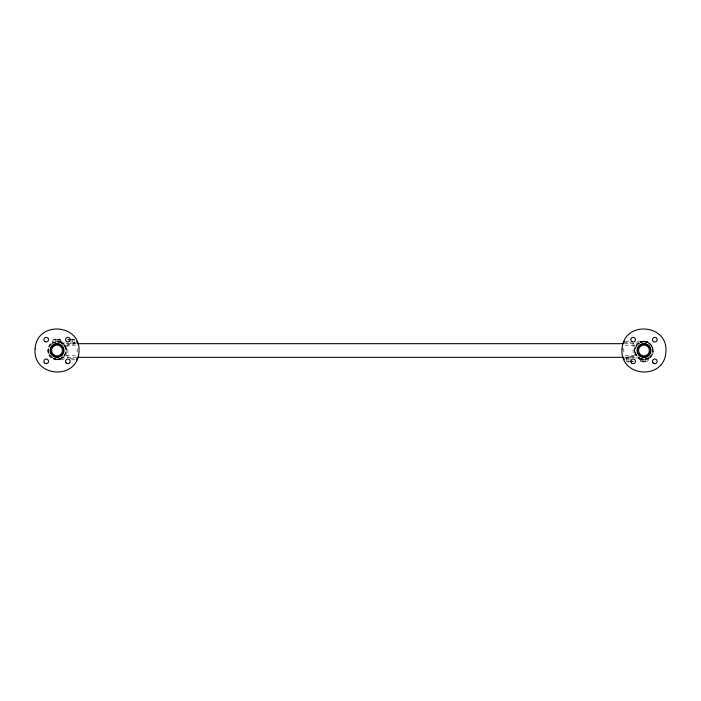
<?xml version="1.0" encoding="UTF-8"?>
<svg xmlns="http://www.w3.org/2000/svg" width="701" height="701" viewBox="0 0 701 701"><rect width="100%" height="100%" fill="white"/><g stroke="black" fill="none" stroke-linecap="round" stroke-linejoin="round"><path stroke-width="0.53" stroke-dasharray="3.5 2.63" d="M60.128 342.447L60.128 339.643M640.872 361.357L640.872 358.553M74.096 339.643L74.087 342.745L70.363 343.367M626.904 361.357L626.913 358.255L630.637 357.633M48.614 348.423L48.387 351.131L49.061 353.891L48.369 350.5L49.184 346.82M652.386 352.577L652.613 349.869L651.939 347.109L652.631 350.5L651.816 354.18M65.482 352.384L64.694 354.522M635.518 348.616L636.306 346.478M49.806 345.724L49.473 346.259L51.488 343.84M651.194 355.276L651.527 354.741L649.512 357.16M63.949 355.705L64.58 354.741L63.887 355.793M637.051 345.295L636.42 346.259L637.113 345.207M50.174 345.207L51.55 343.788M650.826 355.793L649.45 357.212M63.037 356.739L61.539 357.896M637.963 344.261L639.461 343.104M63.029 356.748L61.355 358.001M637.971 344.252L639.645 342.999M56.685 359.806L54.021 359.306L50.936 357.536L49.201 355.53L47.887 352.261L48.299 347.258L49.973 344.428L52.698 342.009L53.039 339.792L61.013 339.792L61.364 342.009L64.597 345.076L66.166 348.686L65.719 353.821L62.442 358.071L57.99 359.762L52.768 358.781L49.263 355.635L47.721 350.5L49.193 345.47L53.337 341.957L52.163 342.57L52.68 342.272M644.315 341.194C653.209 341.028 656.706 354.312 648.767 358.483C648.714 362.82 643.763 362.575 639.838 360.84C639.4 358.062 638.883 358.491 641.397 359.49L643.93 359.806L637.113 359.806M648.819 358.448L647.663 359.043L648.723 358.509M51.988 343.455L52.514 343.104M648.486 357.896L649.012 357.545M52.111 343.367L52.698 342.999M648.302 358.001L648.889 357.633M648.311 358.737C658.765 353.847 650.598 337.067 640.381 341.904L643.921 341.194M54.617 342.184L53.311 342.675L56.676 341.843L60.742 342.675L57.377 341.843M59.436 358.816L60.742 358.325L57.377 359.157L53.311 358.325L54.617 358.816M641.564 342.184L640.258 342.675L643.623 341.843L647.689 342.675L646.383 342.184M646.383 358.816L647.689 358.325L644.324 359.157L640.258 358.325L643.623 359.157M53.548 341.869L54.012 341.694M647.452 359.131L646.988 359.306M53.644 342.526L56.711 341.843M60.417 358.474L57.342 359.157M640.583 342.526L643.658 341.843M647.356 358.474L644.289 359.157M57.473 359.797L60.619 359.096L57.079 359.806M643.527 341.203C636.543 341.212 632.144 350.062 636.219 355.67C632.118 350.036 636.613 341.133 643.632 341.194M57.368 359.806C67.717 359.964 69.434 343.867 59.603 341.51L57.07 341.194L63.887 341.194M70.994 339.126L74.069 339.284L74.096 344.296L67.892 344.296M71.581 339.643L74.481 339.643M625.353 341.194L629.489 341.203M637.113 341.194L645.297 341.291M623.802 342.763L631.04 342.763M61.206 342.999L65.351 342.999M635.649 342.999L639.794 342.999M75.927 343.692L66.078 343.692L66.078 357.308L75.927 357.308M66.078 345.207L75.927 345.199M625.073 345.199L634.922 345.207M66.078 355.793L75.927 355.801M625.073 355.801L634.922 355.793M633.108 356.704L626.904 356.704L626.931 361.716L630.006 361.874M625.073 357.308L634.922 357.308L634.922 343.692L625.073 343.692M61.206 358.001L65.351 358.001M635.649 358.001L639.794 358.001M69.96 358.237L77.198 358.237M63.887 359.806L55.703 359.709M71.511 359.797L75.647 359.806M626.519 361.357L629.419 361.357M76.155 342.763L70.179 343.341M624.845 358.237L630.821 357.659M57.289 341.194L58.349 341.238L57.473 341.194M643.527 359.806L642.651 359.762L643.711 359.806M644.289 341.843L647.356 342.526M56.711 359.157L53.644 358.474M641.564 358.816L640.583 358.474M59.436 342.184L60.417 342.526M60.374 341.816L61.837 342.526M60.321 341.781L62.231 342.78M639.321 358.561L640.355 359.078L636.517 356.073L634.703 351.411L635.956 355.232L639.102 358.43M639.47 358.649L638.769 358.22M648.302 342.999L648.889 343.367M639.645 358.001L637.971 356.748M61.355 342.999L63.029 344.252M52.111 357.633L52.698 358.001M648.486 343.104L649.012 343.455M639.461 357.896L637.963 356.739M61.539 343.104L63.037 344.261M51.988 357.545L52.514 357.896M649.45 343.788L650.826 345.207M51.55 357.212L50.174 355.793M649.512 343.84L651.527 346.259L651.194 345.724M51.488 357.16L49.473 354.741L49.806 355.276M637.113 355.793L636.42 354.741L637.051 355.705M63.887 345.207L64.58 346.259L63.949 345.295M636.306 354.522L635.518 352.384M64.694 346.478L65.482 348.616M651.816 346.82L652.386 348.423M49.184 354.18L48.614 352.577M647.076 356.704L646.918 361.856L641.029 361.856L640.872 359.166M645.525 358.772L645.525 361.874M643.974 358.772L643.974 361.874M642.423 358.772L642.423 361.874M633.108 343.28L633.108 357.598M630.006 356.704L630.006 360.84M628.455 356.704L628.455 361.874M623.802 348.493L623.802 352.507M77.198 348.493L77.198 352.507M72.545 339.126L72.545 344.296M70.994 340.16L70.994 344.296M67.892 343.402L67.892 357.72M60.128 341.834L59.971 339.144L54.082 339.144L53.924 344.296M58.577 339.126L58.577 342.228M57.026 339.126L57.026 342.228M55.475 339.126L55.475 342.228M54.993 341.413L54.993 341.413M646.243 359.525L645.77 359.631L646.243 359.525M642.861 359.744L642.388 359.674L642.861 359.744M58.358 341.291L58.385 341.291M642.151 359.631L641.713 359.534L642.151 359.631M59.015 341.405L59.068 341.422M640.863 359.271L639.505 358.667L640.854 359.289M65.044 345.768L64.781 345.33L66.297 349.589L65.044 345.768"/><path stroke-width="1.05" d="M76.681 359.806L77.198 358.518M624.319 341.194L623.802 342.482M67.892 339.643L70.564 339.643M77.014 343.683L623.986 343.683M623.986 357.317L77.014 357.317M630.436 361.357L633.108 361.357M624.319 359.806L623.802 358.518M76.681 341.194L77.198 342.482M35.111 348.896C32.439 377.418 77.434 380.713 78.95 352.104C81.623 323.582 36.618 320.287 35.111 348.896M622.05 348.896C619.377 377.418 664.382 380.713 665.889 352.104C668.561 323.582 623.566 320.287 622.05 348.896M640.679 356.213A6.589 6.589 0 0 0 650.563 350.5A6.589 6.589 0 0 0 640.679 344.787A6.589 6.589 0 0 0 640.679 356.213M631.978 341.685A2.331 2.331 0 0 0 635.465 339.67A2.331 2.331 0 0 0 631.978 337.654A2.331 2.331 0 0 0 631.978 341.685M631.408 362.89A2.331 2.331 0 0 0 635.351 362.049A2.331 2.331 0 0 0 632.653 359.061A2.331 2.331 0 0 0 631.408 362.89M653.078 362.89A2.331 2.331 0 0 0 657.021 362.049A2.331 2.331 0 0 0 654.322 359.061A2.331 2.331 0 0 0 653.078 362.89M653.639 341.685A2.331 2.331 0 0 0 657.135 339.67A2.331 2.331 0 0 0 653.639 337.654A2.331 2.331 0 0 0 653.639 341.685M640.477 356.546A6.984 6.984 0 0 0 650.957 350.5A6.984 6.984 0 0 0 640.477 344.454A6.984 6.984 0 0 0 640.477 356.546M640.039 354.25A5.433 5.433 0 0 0 649.179 352.033A5.433 5.433 0 0 0 642.694 345.225A5.433 5.433 0 0 0 640.039 354.25M53.539 356.546A6.984 6.984 0 0 0 64.01 350.5A6.984 6.984 0 0 0 53.539 344.454A6.984 6.984 0 0 0 53.539 356.546M54.31 355.205A5.433 5.433 0 0 0 62.459 350.5A5.433 5.433 0 0 0 54.31 345.795A5.433 5.433 0 0 0 54.31 355.205M52.741 355.503A6.589 6.589 0 0 0 63.511 351.709A6.589 6.589 0 0 0 54.836 344.279A6.589 6.589 0 0 0 52.741 355.503M45.03 341.685A2.331 2.331 0 0 0 48.518 339.67A2.331 2.331 0 0 0 45.03 337.654A2.331 2.331 0 0 0 45.03 341.685M44.47 362.89A2.331 2.331 0 0 0 48.404 362.049A2.331 2.331 0 0 0 45.714 359.061A2.331 2.331 0 0 0 44.47 362.89M66.131 362.89A2.331 2.331 0 0 0 70.074 362.049A2.331 2.331 0 0 0 67.375 359.061A2.331 2.331 0 0 0 66.131 362.89M66.7 341.685A2.331 2.331 0 0 0 70.188 339.67A2.331 2.331 0 0 0 66.7 337.654A2.331 2.331 0 0 0 66.7 341.685"/></g></svg>
